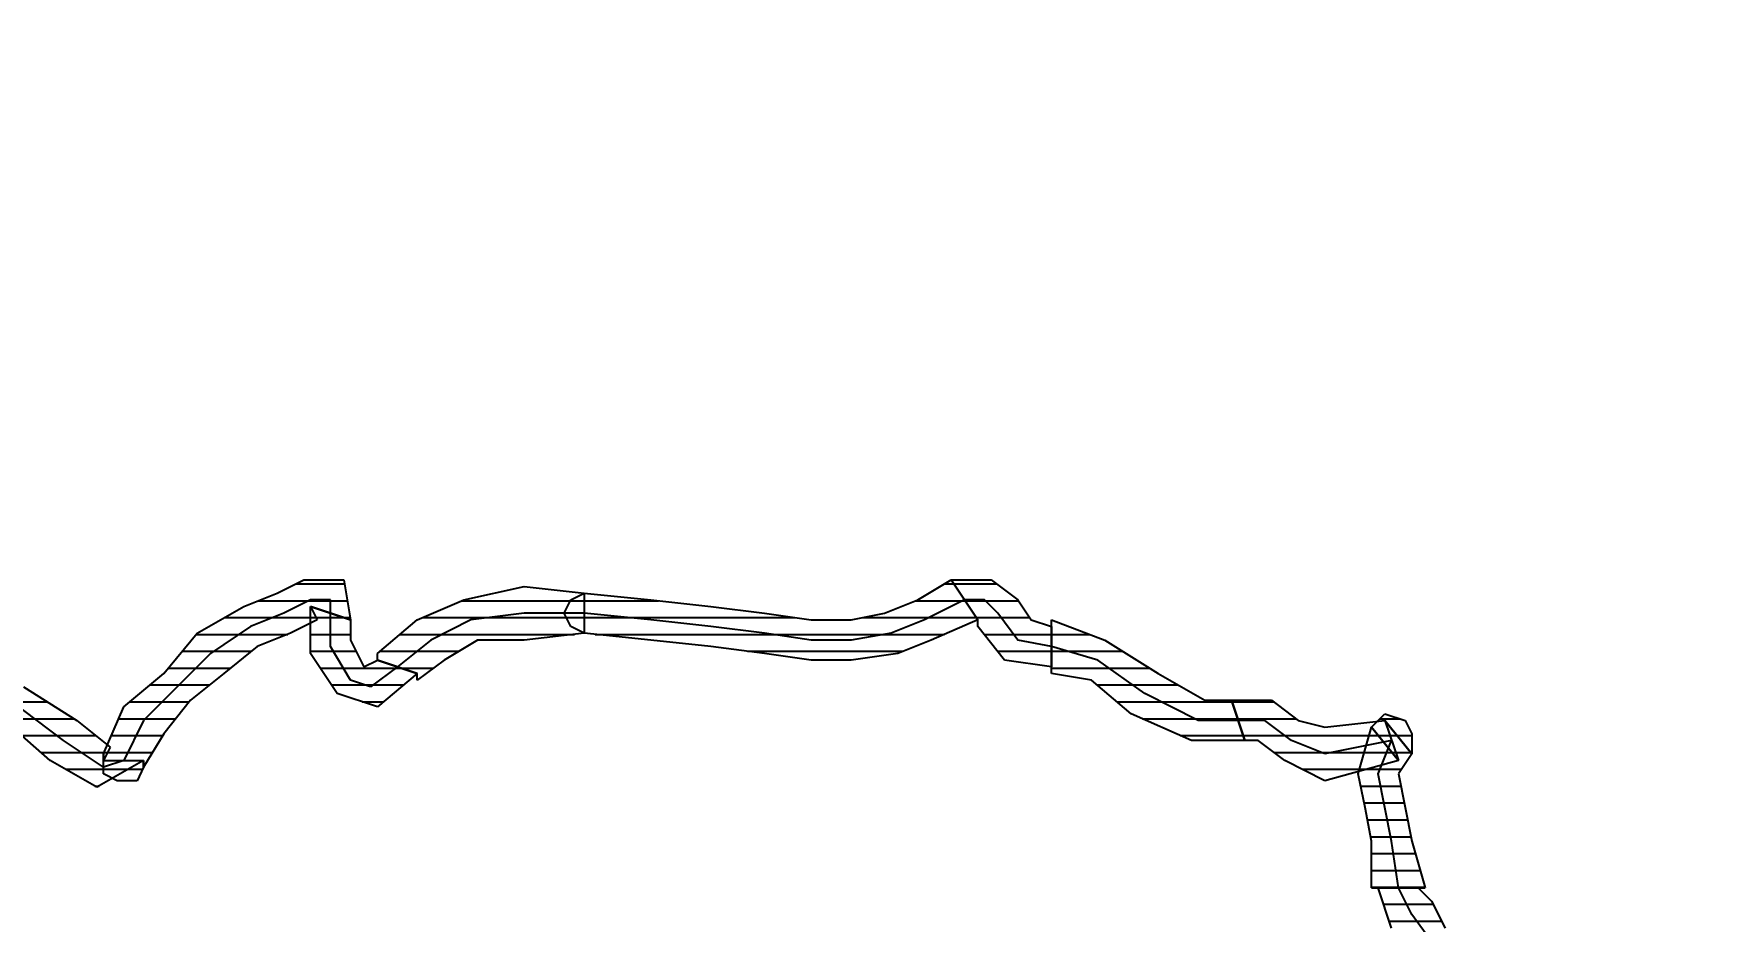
# Model space of a CAD drawing. Header units: millimetres. Extents: x 322668 to 332469, y 13187 to 20117.
# Drawn here: x 327615.61 to 327628.08, y 15758.4 to 15764.99 of the extents above; entities that cross this region are included whole.
import ezdxf

# ---------------------------------------------------------------- set-up
doc = ezdxf.new("R2010")
doc.units = ezdxf.units.MM
doc.header["$LTSCALE"] = 50
doc.header["$MEASUREMENT"] = 0
doc.header["$PDMODE"] = 3
doc.header["$PDSIZE"] = -0.5
doc.layers.get('0').update_dxf_attribs({"linetype": 'CONTINUOUS'})
doc.layers.get('DEFPOINTS').update_dxf_attribs({"linetype": 'CONTINUOUS'})
doc.layers.add('MIM_OLCU-DIS', color=1, linetype='CONTINUOUS')
doc.styles.add('OLCU', font='TSIMPLEX.SHX', dxfattribs={"width": 0.7})
doc.dimstyles.new('200-OLCU-DIŞ', dxfattribs={"dimtxt": 30, "dimasz": 10, "dimexe": 0, "dimexo": 0, "dimgap": 10, "dimtad": 1, "dimdec": 1, "dimdsep": 46, "dimtxsty": 'OLCU', "dimblk1": 'DOT', "dimblk2": 'DOT', "dimsah": 1, "dimcen": 0, "dimclrd": 7, "dimclre": 7, "dimclrt": 4, "dimadec": 0, "dimazin": 0, "dimtfac": 1, "dimtdec": 1, "dimtix": 1, "dimtmove": 2, "dimatfit": 3, "dimldrblk": 'DOT', "dimfxl": 0, "dimtolj": 1, "dimarcsym": 0})
pattern_1 = [(360, (-5108.51305, -673.59423), (1e-16, 0.125), [25])]

# ---------------------------------------------------------------- blocks, each defined once
blk = doc.blocks.new('_DOT')
at = {"color": 0, "linetype": 'ByBlock'}
blk.add_line((-0.5, 0), (-1, 0), dxfattribs=at)
at = {"color": 0, "linetype": 'ByBlock', "const_width": 0.5}
blk.add_lwpolyline([(-0.25, 0, 1), (0.25, 0, 1)], format="xyb", close=True, dxfattribs=at)
blk = doc.blocks.new('*D159')
at = {"layer": 'DEFPOINTS', "color": 0}
for p in [(329577.746, 18407.964, -57.501), (327588.544, 14892.995), (330092.587, 14892.995)]:
    blk.add_point(p, dxfattribs=at)
at = {"layer": 'MIM_OLCU-DIS', "color": 7, "lineweight": -2}
for p, q in [((330052.834, 18407.964), (330092.587, 18407.964)), ((330092.587, 18397.964), (330092.587, 14902.995)), ((330052.587, 14892.995), (330092.587, 14892.995))]:
    blk.add_line(p, q, dxfattribs=at)
at = {"layer": 'MIM_OLCU-DIS', "color": 7, "lineweight": -2, "xscale": 10, "yscale": 10, "zscale": 10}
for p, rotation in [((330092.587, 18407.964), 90), ((330092.587, 14892.995), 270)]:
    blk.add_blockref('_DOT', p, dxfattribs=dict(at, rotation=rotation))
at = {"layer": 'MIM_OLCU-DIS', "color": 4, "insert": (330067.587, 16650.479), "char_height": 30, "attachment_point": 5, "rotation": 90, "style": 'OLCU'}
blk.add_mtext('\\A1;3515', dxfattribs=at)
blk = doc.blocks.new('by')
at = {"ltscale": 30}
h = blk.add_hatch(dxfattribs=at)
h.set_pattern_fill('DC_LINES', color=256, scale=0.1, style=0)
h.set_pattern_definition(pattern_1)
edge = h.paths.add_edge_path(flags=0)
edge.add_line((6408.621, 2233.102), (6408.522, 2233.102))
edge.add_line((6408.522, 2233.102), (6410.007, 2232.754))
edge.add_line((6410.007, 2232.754), (6411.342, 2232.158))
edge.add_line((6411.342, 2232.158), (6412.529, 2231.314))
edge.add_line((6412.529, 2231.314), (6413.519, 2230.32))
edge.add_line((6413.519, 2230.32), (6414.41, 2229.277))
edge.add_line((6414.41, 2229.277), (6415.102, 2228.234))
edge.add_line((6415.102, 2228.234), (6415.596, 2227.191))
edge.add_line((6415.596, 2227.191), (6415.993, 2226.346))
edge.add_line((6415.993, 2226.346), (6415.696, 2226.247))
edge.add_line((6415.696, 2226.247), (6415.3, 2227.092))
edge.add_line((6415.3, 2227.092), (6414.805, 2228.035))
edge.add_line((6414.805, 2228.035), (6414.113, 2229.079))
edge.add_line((6414.113, 2229.079), (6413.321, 2230.122))
edge.add_line((6413.321, 2230.122), (6412.332, 2231.016))
edge.add_line((6412.332, 2231.016), (6411.144, 2231.86))
edge.add_line((6411.144, 2231.86), (6409.907, 2232.456))
edge.add_line((6409.907, 2232.456), (6408.522, 2232.804))
edge.add_line((6408.522, 2232.804), (6408.423, 2232.804))
edge.add_line((6408.423, 2232.804), (6408.522, 2232.804))
edge.add_line((6408.522, 2232.804), (6408.423, 2232.854))
edge.add_line((6408.423, 2232.854), (6408.374, 2232.953))
edge.add_line((6408.374, 2232.953), (6408.423, 2233.052))
edge.add_line((6408.423, 2233.052), (6408.522, 2233.102))
h = blk.add_hatch(dxfattribs=at)
h.set_pattern_fill('DC_LINES', color=256, scale=0.1, style=0)
h.set_pattern_definition(pattern_1)
edge = h.paths.add_edge_path(flags=0)
edge.add_line((6400.061, 2225.154), (6400.061, 2225.204))
edge.add_line((6400.061, 2225.204), (6400.21, 2225.552))
edge.add_line((6400.21, 2225.552), (6400.507, 2225.8))
edge.add_line((6400.507, 2225.8), (6400.755, 2226.098))
edge.add_line((6400.755, 2226.098), (6401.1, 2226.297))
edge.add_line((6401.1, 2226.297), (6401.348, 2226.396))
edge.add_line((6401.348, 2226.396), (6401.546, 2226.495))
edge.add_line((6401.546, 2226.495), (6401.843, 2226.495))
edge.add_line((6401.843, 2226.495), (6401.892, 2226.197))
edge.add_line((6401.892, 2226.197), (6401.595, 2226.297))
edge.add_line((6401.595, 2226.297), (6401.645, 2226.197))
edge.add_line((6401.645, 2226.197), (6401.447, 2226.098))
edge.add_line((6401.447, 2226.098), (6401.2, 2225.999))
edge.add_line((6401.2, 2225.999), (6400.952, 2225.8))
edge.add_line((6400.952, 2225.8), (6400.705, 2225.601))
edge.add_line((6400.705, 2225.601), (6400.507, 2225.353))
edge.add_line((6400.507, 2225.353), (6400.358, 2225.105))
edge.add_line((6400.358, 2225.105), (6400.358, 2225.154))
edge.add_line((6400.358, 2225.154), (6400.358, 2225.105))
edge.add_line((6400.358, 2225.105), (6400.309, 2225.005))
edge.add_line((6400.309, 2225.005), (6400.161, 2225.005))
edge.add_line((6400.161, 2225.005), (6400.061, 2225.055))
edge.add_line((6400.061, 2225.055), (6400.061, 2225.204))
h = blk.add_hatch(dxfattribs=at)
h.set_pattern_fill('DC_LINES', color=256, scale=0.1, style=0)
h.set_pattern_definition(pattern_1)
h.paths.add_polyline_path([(6403.624, 2226.396), (6404.119, 2226.346), (6404.564, 2226.297), (6404.96, 2226.247), (6405.306, 2226.197), (6405.603, 2226.197), (6405.85, 2226.247), (6406.097, 2226.346), (6406.345, 2226.495), (6406.543, 2226.197), (6406.197, 2226.048), (6405.949, 2225.949), (6405.603, 2225.899), (6405.306, 2225.899), (6404.96, 2225.949), (6404.564, 2225.999), (6404.119, 2226.048), (6403.624, 2226.098), (6403.525, 2226.148), (6403.475, 2226.247), (6403.525, 2226.346)], flags=0)
h = blk.add_hatch(dxfattribs=at)
h.set_pattern_fill('DC_LINES', color=256, scale=0.1, style=0)
h.set_pattern_definition(pattern_1)
edge = h.paths.add_edge_path(flags=0)
edge.add_line((6406.345, 2226.495), (6406.641, 2226.495))
edge.add_line((6406.641, 2226.495), (6406.84, 2226.346))
edge.add_line((6406.84, 2226.346), (6406.938, 2226.197))
edge.add_line((6406.938, 2226.197), (6407.088, 2226.148))
edge.add_line((6407.088, 2226.148), (6407.088, 2225.85))
edge.add_line((6407.088, 2225.85), (6406.741, 2225.899))
edge.add_line((6406.741, 2225.899), (6406.543, 2226.148))
edge.add_line((6406.543, 2226.148), (6406.543, 2226.197))
h = blk.add_hatch(dxfattribs=at)
h.set_pattern_fill('DC_LINES', color=256, scale=0.1, style=0)
h.set_pattern_definition(pattern_1)
edge = h.paths.add_edge_path(flags=0)
edge.add_line((6402.091, 2225.899), (6402.091, 2225.949))
edge.add_line((6402.091, 2225.949), (6402.387, 2226.197))
edge.add_line((6402.387, 2226.197), (6402.733, 2226.346))
edge.add_line((6402.733, 2226.346), (6403.178, 2226.446))
edge.add_line((6403.178, 2226.446), (6403.624, 2226.396))
edge.add_line((6403.624, 2226.396), (6403.624, 2226.098))
edge.add_line((6403.624, 2226.098), (6403.178, 2226.048))
edge.add_line((6403.178, 2226.048), (6402.833, 2226.048))
edge.add_line((6402.833, 2226.048), (6402.585, 2225.899))
edge.add_line((6402.585, 2225.899), (6402.387, 2225.75))
edge.add_line((6402.387, 2225.75), (6402.387, 2225.8))
h = blk.add_hatch(dxfattribs=at)
h.set_pattern_fill('DC_LINES', color=256, scale=0.1, style=0)
h.set_pattern_definition(pattern_1)
edge = h.paths.add_edge_path(flags=0)
edge.add_line((6401.892, 2226.197), (6401.892, 2226.048))
edge.add_line((6401.892, 2226.048), (6401.991, 2225.85))
edge.add_line((6401.991, 2225.85), (6402.091, 2225.899))
edge.add_line((6402.091, 2225.899), (6402.387, 2225.8))
edge.add_line((6402.387, 2225.8), (6402.091, 2225.552))
edge.add_line((6402.091, 2225.552), (6401.794, 2225.651))
edge.add_line((6401.794, 2225.651), (6401.595, 2225.949))
edge.add_line((6401.595, 2225.949), (6401.595, 2226.297))
h = blk.add_hatch(dxfattribs=at)
h.set_pattern_fill('DC_LINES', color=256, scale=0.1, style=0)
h.set_pattern_definition(pattern_1)
edge = h.paths.add_edge_path(flags=0)
edge.add_line((6407.088, 2226.148), (6407.088, 2226.197))
edge.add_line((6407.088, 2226.197), (6407.483, 2226.048))
edge.add_line((6407.483, 2226.048), (6407.879, 2225.8))
edge.add_line((6407.879, 2225.8), (6408.225, 2225.601))
edge.add_line((6408.225, 2225.601), (6408.423, 2225.601))
edge.add_line((6408.423, 2225.601), (6408.522, 2225.303))
edge.add_line((6408.522, 2225.303), (6408.126, 2225.303))
edge.add_line((6408.126, 2225.303), (6407.68, 2225.502))
edge.add_line((6407.68, 2225.502), (6407.384, 2225.75))
edge.add_line((6407.384, 2225.75), (6407.088, 2225.8))
edge.add_line((6407.088, 2225.8), (6407.088, 2225.85))
h = blk.add_hatch(dxfattribs=at)
h.set_pattern_fill('DC_LINES', color=256, scale=0.1, style=0)
h.set_pattern_definition(pattern_1)
edge = h.paths.add_edge_path(flags=0)
edge.add_line((6399.27, 2225.999), (6399.468, 2225.701))
edge.add_line((6399.468, 2225.701), (6399.864, 2225.452))
edge.add_line((6399.864, 2225.452), (6400.111, 2225.254))
edge.add_line((6400.111, 2225.254), (6400.061, 2225.154))
edge.add_line((6400.061, 2225.154), (6400.358, 2225.154))
edge.add_line((6400.358, 2225.154), (6400.012, 2224.956))
edge.add_line((6400.012, 2224.956), (6399.666, 2225.154))
edge.add_line((6399.666, 2225.154), (6399.27, 2225.502))
edge.add_line((6399.27, 2225.502), (6398.973, 2225.8))
h = blk.add_hatch(dxfattribs=at)
h.set_pattern_fill('DC_LINES', color=256, scale=0.1, style=0)
h.set_pattern_definition(pattern_1)
edge = h.paths.add_edge_path(flags=0)
edge.add_line((6408.423, 2225.601), (6408.719, 2225.601))
edge.add_line((6408.719, 2225.601), (6408.918, 2225.452))
edge.add_line((6408.918, 2225.452), (6409.116, 2225.403))
edge.add_line((6409.116, 2225.403), (6409.561, 2225.452))
edge.add_line((6409.561, 2225.452), (6409.66, 2225.154))
edge.add_line((6409.66, 2225.154), (6409.116, 2225.005))
edge.add_line((6409.116, 2225.005), (6408.819, 2225.154))
edge.add_line((6408.819, 2225.154), (6408.621, 2225.303))
edge.add_line((6408.621, 2225.303), (6408.522, 2225.303))
h = blk.add_hatch(dxfattribs=at)
h.set_pattern_fill('DC_LINES', color=256, scale=0.1, style=0)
h.set_pattern_definition(pattern_1)
edge = h.paths.add_edge_path(flags=0)
edge.add_line((6409.561, 2225.452), (6409.759, 2225.204))
edge.add_line((6409.759, 2225.204), (6409.66, 2225.055))
edge.add_line((6409.66, 2225.055), (6409.71, 2224.806))
edge.add_line((6409.71, 2224.806), (6409.759, 2224.558))
edge.add_line((6409.759, 2224.558), (6409.858, 2224.21))
edge.add_line((6409.858, 2224.21), (6409.462, 2224.21))
edge.add_line((6409.462, 2224.21), (6409.462, 2224.558))
edge.add_line((6409.462, 2224.558), (6409.413, 2224.806))
edge.add_line((6409.413, 2224.806), (6409.363, 2225.055))
edge.add_line((6409.363, 2225.055), (6409.462, 2225.403))
edge.add_line((6409.462, 2225.403), (6409.66, 2225.154))
edge.add_line((6409.66, 2225.154), (6409.462, 2225.403))
edge.add_line((6409.462, 2225.403), (6409.561, 2225.502))
edge.add_line((6409.561, 2225.502), (6409.71, 2225.452))
edge.add_line((6409.71, 2225.452), (6409.759, 2225.353))
edge.add_line((6409.759, 2225.353), (6409.759, 2225.204))
h = blk.add_hatch(dxfattribs=at)
h.set_pattern_fill('DC_LINES', color=256, scale=0.1, style=0)
h.set_pattern_definition(pattern_1)
edge = h.paths.add_edge_path(flags=0)
edge.add_line((6409.858, 2224.21), (6409.808, 2224.21))
edge.add_line((6409.808, 2224.21), (6409.907, 2224.111))
edge.add_line((6409.907, 2224.111), (6410.007, 2223.912))
edge.add_line((6410.007, 2223.912), (6410.303, 2223.714))
edge.add_line((6410.303, 2223.714), (6410.6, 2223.515))
edge.add_line((6410.6, 2223.515), (6410.897, 2223.316))
edge.add_line((6410.897, 2223.316), (6411.243, 2223.167))
edge.add_line((6411.243, 2223.167), (6411.54, 2223.018))
edge.add_line((6411.54, 2223.018), (6411.738, 2222.969))
edge.add_line((6411.738, 2222.969), (6411.738, 2222.671))
edge.add_line((6411.738, 2222.671), (6411.441, 2222.72))
edge.add_line((6411.441, 2222.72), (6411.144, 2222.869))
edge.add_line((6411.144, 2222.869), (6410.798, 2223.018))
edge.add_line((6410.798, 2223.018), (6410.402, 2223.217))
edge.add_line((6410.402, 2223.217), (6410.105, 2223.416))
edge.add_line((6410.105, 2223.416), (6409.808, 2223.714))
edge.add_line((6409.808, 2223.714), (6409.61, 2223.912))
edge.add_line((6409.61, 2223.912), (6409.511, 2224.21))
edge.add_line((6409.511, 2224.21), (6409.462, 2224.21))
for p, q in [((6401.348, 2226.396, -4.505), (6401.546, 2226.495, -4.505)), ((6401.546, 2226.495, -4.505), (6401.843, 2226.495, -4.505)), ((6401.843, 2226.495, -4.505), (6401.892, 2226.197, -4.505)), ((6406.097, 2226.346, -4.505), (6406.345, 2226.495, -4.505)), ((6406.345, 2226.495, -4.505), (6406.345, 2226.495, -4.505)), ((6406.345, 2226.495, -4.505), (6406.641, 2226.495, -4.505)), ((6406.543, 2226.197, -4.505), (6406.345, 2226.495, -4.505)), ((6406.345, 2226.495, -4.505), (6406.345, 2226.495, -4.505)), ((6406.345, 2226.495, -4.505), (6406.543, 2226.197, -4.505)), ((6406.641, 2226.495, -4.505), (6406.84, 2226.346, -4.505)), ((6401.1, 2226.297, -4.505), (6401.348, 2226.396, -4.505)), ((6402.733, 2226.346, -4.505), (6403.178, 2226.446, -4.505)), ((6403.178, 2226.446, -4.505), (6403.624, 2226.396, -4.505)), ((6403.525, 2226.346, -4.505), (6403.624, 2226.396, -4.505)), ((6403.624, 2226.396, -4.505), (6403.624, 2226.098, -4.505)), ((6403.624, 2226.396, -4.505), (6403.624, 2226.396, -4.505)), ((6403.624, 2226.396, -4.505), (6404.119, 2226.346, -4.505)), ((6403.624, 2226.396, -4.505), (6403.624, 2226.396, -4.505)), ((6403.624, 2226.396, -4.505), (6403.624, 2226.396, -4.505)), ((6400.755, 2226.098, -4.505), (6401.1, 2226.297, -4.505)), ((6401.397, 2226.247, -4.505), (6401.15, 2226.148, -4.505)), ((6401.595, 2226.346, -4.505), (6401.397, 2226.247, -4.505)), ((6401.744, 2226.346, -4.505), (6401.595, 2226.346, -4.505)), ((6401.595, 2225.949, -4.505), (6401.595, 2226.297, -4.505)), ((6401.595, 2226.297, -4.505), (6401.595, 2226.297, -4.505)), ((6401.595, 2226.297, -4.505), (6401.892, 2226.197, -4.505)), ((6401.892, 2226.197, -4.505), (6401.595, 2226.297, -4.505)), ((6401.595, 2226.297, -4.505), (6401.645, 2226.197, -4.505)), ((6401.744, 2226.247, -4.505), (6401.744, 2226.346, -4.505)), ((6401.744, 2225.999, -4.505), (6401.744, 2226.247, -4.505)), ((6402.387, 2226.197, -4.505), (6402.733, 2226.346, -4.505)), ((6403.178, 2226.247, -4.505), (6402.783, 2226.197, -4.505)), ((6403.624, 2226.247, -4.505), (6403.178, 2226.247, -4.505)), ((6403.475, 2226.247, -4.505), (6403.525, 2226.346, -4.505)), ((6403.525, 2226.148, -4.505), (6403.475, 2226.247, -4.505)), ((6404.119, 2226.197, -4.505), (6403.624, 2226.247, -4.505)), ((6404.119, 2226.346, -4.505), (6404.564, 2226.297, -4.505)), ((6404.564, 2226.297, -4.505), (6404.96, 2226.247, -4.505)), ((6404.96, 2226.247, -4.505), (6405.306, 2226.197, -4.505)), ((6405.603, 2226.197, -4.505), (6405.85, 2226.247, -4.505)), ((6405.85, 2226.247, -4.505), (6406.097, 2226.346, -4.505)), ((6406.444, 2226.346, -4.505), (6406.147, 2226.197, -4.505)), ((6406.593, 2226.346, -4.505), (6406.444, 2226.346, -4.505)), ((6406.691, 2226.247, -4.505), (6406.593, 2226.346, -4.505)), ((6406.84, 2226.048, -4.505), (6406.691, 2226.247, -4.505)), ((6406.84, 2226.346, -4.505), (6406.938, 2226.197, -4.505)), ((6401.15, 2226.148, -4.505), (6400.853, 2225.949, -4.505)), ((6401.645, 2226.197, -4.505), (6401.447, 2226.098, -4.505)), ((6401.645, 2226.197, -4.505), (6401.645, 2226.197, -4.505)), ((6401.892, 2226.197, -4.505), (6401.892, 2226.197, -4.505)), ((6401.892, 2226.197, -4.505), (6401.892, 2226.048, -4.505)), ((6401.892, 2226.197, -4.505), (6401.892, 2226.197, -4.505)), ((6402.091, 2225.949, -4.505), (6402.387, 2226.197, -4.505)), ((6402.783, 2226.197, -4.505), (6402.486, 2226.048, -4.505)), ((6403.624, 2226.098, -4.505), (6403.525, 2226.148, -4.505)), ((6404.564, 2226.148, -4.505), (6404.119, 2226.197, -4.505)), ((6404.96, 2226.098, -4.505), (6404.564, 2226.148, -4.505)), ((6405.306, 2226.197, -4.505), (6405.603, 2226.197, -4.505)), ((6406.147, 2226.197, -4.505), (6405.9, 2226.098, -4.505)), ((6406.543, 2226.197, -4.505), (6406.197, 2226.048, -4.505)), ((6406.543, 2226.148, -4.505), (6406.543, 2226.197, -4.505)), ((6406.543, 2226.197, -4.505), (6406.543, 2226.197, -4.505)), ((6406.543, 2226.197, -4.505), (6406.543, 2226.197, -4.505)), ((6406.741, 2225.899, -4.505), (6406.543, 2226.148, -4.505)), ((6406.938, 2226.197, -4.505), (6407.088, 2226.148, -4.505)), ((6407.088, 2226.148, -4.505), (6407.088, 2226.197, -4.505)), ((6407.088, 2226.197, -4.505), (6407.483, 2226.048, -4.505)), ((6407.088, 2226.148, -4.505), (6407.088, 2225.85, -4.505)), ((6407.088, 2225.85, -4.505), (6407.088, 2226.148, -4.505)), ((6407.088, 2226.148, -4.505), (6407.088, 2226.148, -4.505)), ((6400.507, 2225.8, -4.505), (6400.755, 2226.098, -4.505)), ((6401.2, 2225.999, -4.505), (6400.952, 2225.8, -4.505)), ((6401.447, 2226.098, -4.505), (6401.2, 2225.999, -4.505)), ((6401.892, 2225.75, -4.505), (6401.744, 2225.999, -4.505)), ((6401.892, 2226.048, -4.505), (6401.991, 2225.85, -4.505)), ((6402.486, 2226.048, -4.505), (6402.239, 2225.85, -4.505)), ((6402.833, 2226.048, -4.505), (6402.585, 2225.899, -4.505)), ((6403.178, 2226.048, -4.505), (6402.833, 2226.048, -4.505)), ((6403.624, 2226.098, -4.505), (6403.178, 2226.048, -4.505)), ((6404.119, 2226.048, -4.505), (6403.624, 2226.098, -4.505)), ((6403.624, 2226.098, -4.505), (6403.624, 2226.098, -4.505)), ((6403.624, 2226.098, -4.505), (6403.624, 2226.098, -4.505)), ((6404.564, 2225.999, -4.505), (6404.119, 2226.048, -4.505)), ((6404.96, 2225.949, -4.505), (6404.564, 2225.999, -4.505)), ((6405.306, 2226.048, -4.505), (6404.96, 2226.098, -4.505)), ((6405.603, 2226.048, -4.505), (6405.306, 2226.048, -4.505)), ((6405.9, 2226.098, -4.505), (6405.603, 2226.048, -4.505)), ((6406.197, 2226.048, -4.505), (6405.949, 2225.949, -4.505)), ((6407.088, 2225.999, -4.505), (6406.84, 2226.048, -4.505)), ((6407.433, 2225.899, -4.505), (6407.088, 2225.999, -4.505)), ((6407.483, 2226.048, -4.505), (6407.879, 2225.8, -4.505)), ((6400.853, 2225.949, -4.505), (6400.606, 2225.701, -4.505)), ((6401.794, 2225.651, -4.505), (6401.595, 2225.949, -4.505)), ((6401.991, 2225.85, -4.505), (6402.091, 2225.899, -4.505)), ((6402.091, 2225.899, -4.505), (6402.091, 2225.949, -4.505)), ((6402.387, 2225.8, -4.505), (6402.091, 2225.899, -4.505)), ((6402.091, 2225.899, -4.505), (6402.091, 2225.899, -4.505)), ((6402.091, 2225.899, -4.505), (6402.387, 2225.8, -4.505)), ((6402.585, 2225.899, -4.505), (6402.387, 2225.75, -4.505)), ((6405.306, 2225.899, -4.505), (6404.96, 2225.949, -4.505)), ((6405.603, 2225.899, -4.505), (6405.306, 2225.899, -4.505)), ((6405.949, 2225.949, -4.505), (6405.603, 2225.899, -4.505)), ((6407.088, 2225.85, -4.505), (6406.741, 2225.899, -4.505)), ((6407.78, 2225.651, -4.505), (6407.433, 2225.899, -4.505)), ((6400.21, 2225.552, -4.505), (6400.507, 2225.8, -4.505)), ((6400.952, 2225.8, -4.505), (6400.705, 2225.601, -4.505)), ((6402.041, 2225.701, -4.505), (6401.892, 2225.75, -4.505)), ((6401.991, 2225.85, -4.505), (6401.991, 2225.85, -4.505)), ((6402.239, 2225.85, -4.505), (6402.041, 2225.701, -4.505)), ((6402.387, 2225.8, -4.505), (6402.091, 2225.552, -4.505)), ((6402.387, 2225.75, -4.505), (6402.387, 2225.8, -4.505)), ((6407.088, 2225.8, -4.505), (6407.088, 2225.85, -4.505)), ((6407.384, 2225.75, -4.505), (6407.088, 2225.8, -4.505)), ((6407.68, 2225.502, -4.505), (6407.384, 2225.75, -4.505)), ((6407.879, 2225.8, -4.505), (6408.225, 2225.601, -4.505)), ((6399.468, 2225.701, -4.505), (6399.864, 2225.452, -4.505)), ((6400.606, 2225.701, -4.505), (6400.358, 2225.452, -4.505)), ((6402.091, 2225.552, -4.505), (6401.794, 2225.651, -4.505)), ((6408.176, 2225.452, -4.505), (6407.78, 2225.651, -4.505)), ((6399.666, 2225.154, -4.505), (6399.27, 2225.502, -4.505)), ((6399.764, 2225.303, -4.505), (6399.369, 2225.601, -4.505)), ((6400.061, 2225.204, -4.505), (6400.21, 2225.552, -4.505)), ((6400.705, 2225.601, -4.505), (6400.507, 2225.353, -4.505)), ((6408.126, 2225.303, -4.505), (6407.68, 2225.502, -4.505)), ((6408.225, 2225.601, -4.505), (6408.423, 2225.601, -4.505)), ((6408.423, 2225.601, -4.505), (6408.423, 2225.601, -4.505)), ((6408.423, 2225.601, -4.505), (6408.719, 2225.601, -4.505)), ((6408.522, 2225.303, -4.505), (6408.423, 2225.601, -4.505)), ((6408.423, 2225.601, -4.505), (6408.423, 2225.601, -4.505)), ((6408.423, 2225.601, -4.505), (6408.522, 2225.303, -4.505)), ((6408.719, 2225.601, -4.505), (6408.918, 2225.452, -4.505)), ((6409.462, 2225.403, -4.505), (6409.561, 2225.502, -4.505)), ((6409.561, 2225.502, -4.505), (6409.71, 2225.452, -4.505)), ((6399.864, 2225.452, -4.505), (6400.111, 2225.254, -4.505)), ((6400.358, 2225.452, -4.505), (6400.21, 2225.154, -4.505)), ((6408.472, 2225.452, -4.505), (6408.176, 2225.452, -4.505)), ((6408.671, 2225.452, -4.505), (6408.472, 2225.452, -4.505)), ((6408.868, 2225.303, -4.505), (6408.671, 2225.452, -4.505)), ((6408.918, 2225.452, -4.505), (6409.116, 2225.403, -4.505)), ((6409.116, 2225.403, -4.505), (6409.561, 2225.452, -4.505)), ((6409.363, 2225.055, -4.505), (6409.462, 2225.403, -4.505)), ((6409.462, 2225.403, -4.505), (6409.66, 2225.154, -4.505)), ((6409.66, 2225.154, -4.505), (6409.462, 2225.403, -4.505)), ((6409.561, 2225.452, -4.505), (6409.759, 2225.204, -4.505)), ((6409.759, 2225.204, -4.505), (6409.561, 2225.452, -4.505)), ((6409.561, 2225.452, -4.505), (6409.561, 2225.452, -4.505)), ((6409.561, 2225.452, -4.505), (6409.66, 2225.154, -4.505)), ((6409.71, 2225.452, -4.505), (6409.759, 2225.353, -4.505)), ((6400.061, 2225.105, -4.505), (6399.764, 2225.303, -4.505)), ((6400.111, 2225.254, -4.505), (6400.061, 2225.154, -4.505)), ((6400.507, 2225.353, -4.505), (6400.358, 2225.105, -4.505)), ((6408.522, 2225.303, -4.505), (6408.126, 2225.303, -4.505)), ((6408.621, 2225.303, -4.505), (6408.522, 2225.303, -4.505)), ((6408.522, 2225.303, -4.505), (6408.522, 2225.303, -4.505)), ((6408.819, 2225.154, -4.505), (6408.621, 2225.303, -4.505)), ((6409.116, 2225.204, -4.505), (6408.868, 2225.303, -4.505)), ((6409.61, 2225.303, -4.505), (6409.116, 2225.204, -4.505)), ((6409.511, 2225.055, -4.505), (6409.61, 2225.303, -4.505)), ((6409.759, 2225.353, -4.505), (6409.759, 2225.204, -4.505)), ((6400.012, 2224.956, -4.505), (6399.666, 2225.154, -4.505)), ((6400.358, 2225.154, -4.505), (6400.012, 2224.956, -4.505)), ((6400.061, 2225.154, -4.505), (6400.061, 2225.204, -4.505)), ((6400.061, 2225.055, -4.505), (6400.061, 2225.204, -4.505)), ((6400.061, 2225.204, -4.505), (6400.061, 2225.154, -4.505)), ((6400.061, 2225.154, -4.505), (6400.358, 2225.154, -4.505)), ((6400.21, 2225.154, -4.505), (6400.061, 2225.105, -4.505)), ((6400.061, 2225.154, -4.505), (6400.061, 2225.154, -4.505)), ((6400.21, 2225.154, -4.505), (6400.21, 2225.154, -4.505)), ((6400.21, 2225.154, -4.505), (6400.21, 2225.154, -4.505)), ((6400.358, 2225.105, -4.505), (6400.358, 2225.154, -4.505)), ((6400.358, 2225.154, -4.505), (6400.358, 2225.105, -4.505)), ((6409.116, 2225.005, -4.505), (6408.819, 2225.154, -4.505)), ((6409.66, 2225.154, -4.505), (6409.116, 2225.005, -4.505)), ((6409.759, 2225.204, -4.505), (6409.66, 2225.055, -4.505)), ((6400.161, 2225.005, -4.505), (6400.061, 2225.055, -4.505)), ((6400.309, 2225.005, -4.505), (6400.161, 2225.005, -4.505)), ((6400.358, 2225.105, -4.505), (6400.309, 2225.005, -4.505)), ((6409.413, 2224.806, -4.505), (6409.363, 2225.055, -4.505)), ((6409.561, 2224.806, -4.505), (6409.511, 2225.055, -4.505)), ((6409.66, 2225.055, -4.505), (6409.71, 2224.806, -4.505)), ((6409.462, 2224.558, -4.505), (6409.413, 2224.806, -4.505)), ((6409.61, 2224.558, -4.505), (6409.561, 2224.806, -4.505)), ((6409.71, 2224.806, -4.505), (6409.759, 2224.558, -4.505)), ((6409.462, 2224.21, -4.505), (6409.462, 2224.558, -4.505)), ((6409.66, 2224.21, -4.505), (6409.61, 2224.558, -4.505)), ((6409.759, 2224.558, -4.505), (6409.858, 2224.21, -4.505)), ((6409.511, 2224.21, -4.505), (6409.462, 2224.21, -4.505)), ((6409.462, 2224.21, -4.505), (6409.858, 2224.21, -4.505)), ((6409.858, 2224.21, -4.505), (6409.462, 2224.21, -4.505)), ((6409.61, 2223.912, -4.505), (6409.511, 2224.21, -4.505)), ((6409.759, 2224.012, -4.505), (6409.66, 2224.21, -4.505)), ((6409.858, 2224.21, -4.505), (6409.808, 2224.21, -4.505)), ((6409.808, 2224.21, -4.505), (6409.907, 2224.111, -4.505)), ((6409.858, 2224.21, -4.505), (6409.858, 2224.21, -4.505)), ((6409.907, 2223.813, -4.505), (6409.759, 2224.012, -4.505)), ((6409.907, 2224.111, -4.505), (6410.007, 2223.912, -4.505))]:
    blk.add_line(p, q, dxfattribs=at)

msp = doc.modelspace()

# ---------------------------------------------------------------- block references
msp.add_blockref('by', (321216.067, 13534.441, 4.505))

# ---------------------------------------------------------------- dimensions: what is measured, and where the dimension line sits
at = {"layer": 'MIM_OLCU-DIS', "color": 22}
dim = msp.add_linear_dim(base=(330092.587, 14892.995), p1=(329577.746, 18407.964, -57.501), p2=(327588.544, 14892.995), angle=270, dimstyle='200-OLCU-DIŞ', dxfattribs=at)
dim.commit()
dim.dimension.update_dxf_attribs({"geometry": '*D159', "text_midpoint": (330067.587, 16650.479)})

doc.saveas('drawing.dxf')
